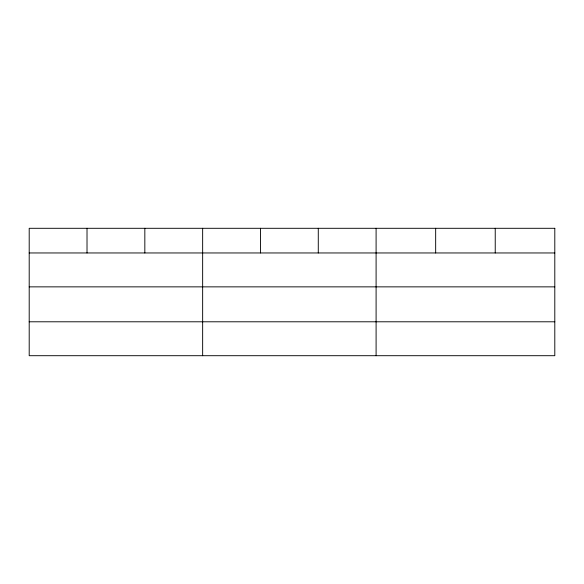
<?xml version="1.0" encoding="UTF-8"?>
<svg xmlns="http://www.w3.org/2000/svg" width="584" height="584" viewBox="0 0 584 584"><rect width="100%" height="100%" fill="white"/><g stroke="black" fill="none" stroke-linecap="round" stroke-linejoin="round"><path stroke-width="0.88" d="M29.2 252.96L554.8 252.96M29.2 286.861L554.8 286.861M29.2 321.791L554.8 321.791M495.232 228.3L495.232 252.96M435.664 228.3L435.664 252.96M376.096 228.3L376.096 355.7M318.28 228.3L318.28 252.96M260.464 228.3L260.464 252.96M202.648 228.3L202.648 355.7M144.832 228.3L144.832 252.96M87.016 228.3L87.016 252.96M554.8 228.3L29.2 228.3L29.2 355.7L554.8 355.7L554.8 228.3"/></g></svg>
